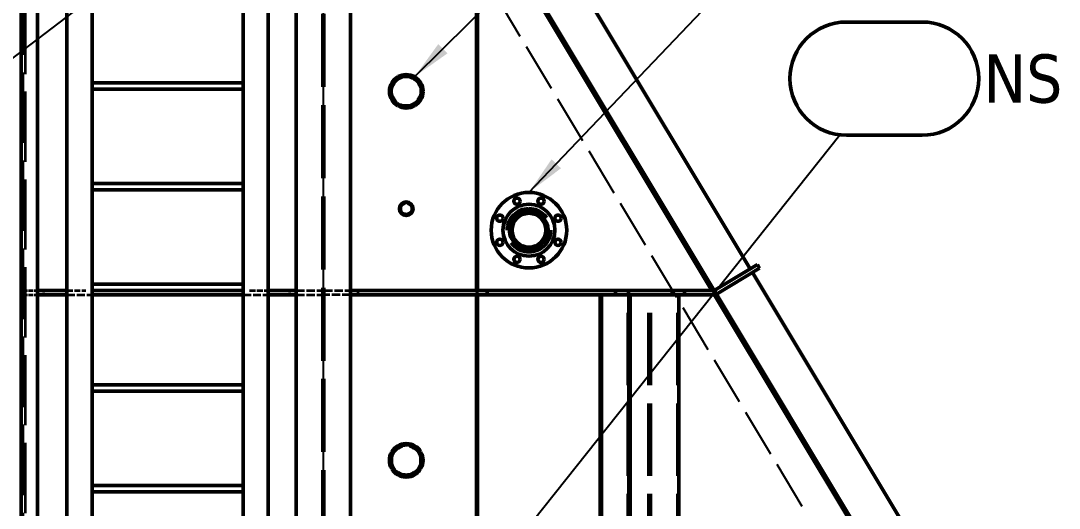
# Model space of a CAD drawing. Header units: inches. Extents: x 11 to 1621, y 11 to 1332.
# Drawn here: x 501.6 to 625.3, y 427.7 to 485.9 of the extents above; entities that cross this region are included whole.
import ezdxf
from ezdxf.enums import TextEntityAlignment as Align

# ---------------------------------------------------------------- set-up
doc = ezdxf.new("R2010")
doc.units = ezdxf.units.IN
doc.header["$LTSCALE"] = 48
doc.header["$MEASUREMENT"] = 0
doc.linetypes.add('CHAIN', pattern=[0.7087, 0.4724, -0.0591, 0.1181, -0.0591])
doc.linetypes.add('DASHED', pattern=[0.2067, 0.1654, -0.0413])
for name, color, linetype, lineweight in [('Centerline (ANSI)', 7, 'Continuous', 25), ('Hidden (ANSI)', 7, 'DASHED', 35), ('Sketch Geometry (ANSI)', 7, 'Continuous', 25), ('Symbol (ANSI)', 7, 'Continuous', 25), ('Title (ANSI)', 7, 'Continuous', 50), ('Visible (ANSI)', 7, 'Continuous', 50)]:
    doc.layers.add(name, color=color, linetype=linetype, lineweight=lineweight)
doc.styles.add('Dimension Text', font='tahoma.ttf')
doc.styles.get("Standard").update_dxf_attribs({"font": 'tahoma.ttf'})
doc.dimstyles.new('ELC angle$7', dxfattribs={"dimscale": 48, "dimtxt": 0.12, "dimasz": 0.098425, "dimexe": 0.125, "dimexo": 0.0625, "dimgap": 0.031496, "dimtad": 0, "dimtih": 1, "dimtoh": 1, "dimzin": 0, "dimdsep": 46, "dimtxsty": 'Dimension Text', "dimcen": 0.09, "dimdle": 0.393701, "dimclrd": 256, "dimclre": 256, "dimclrt": 256, "dimadec": 1, "dimazin": 0, "dimtfac": 1, "dimtofl": 0, "dimtmove": 0, "dimatfit": 3, "dimfxl": 0, "dimtolj": 1, "dimtzin": 0, "dimlwd": -1, "dimlwe": -1, "dimarcsym": 0})

# ---------------------------------------------------------------- blocks, each defined once
blk = doc.blocks.new('CriticalFeature')
at = {"layer": 'Title (ANSI)'}
for p, q in [((0.125, 0.1875), (-0.125, 0.1875)), ((-0.125, -0.1875), (0.125, -0.1875))]:
    blk.add_line(p, q, dxfattribs=at)
for centre, start, end in [((-0.125, 0), 90, 270), ((0.125, 0), 270, 90)]:
    blk.add_arc(centre, 0.1875, start, end, dxfattribs=at)
at = {"layer": 'Symbol (ANSI)', "lineweight": 30, "flags": 63}
blk.add_attdef('Critical_Feature_No.<Enter_Prompt_for_Field>', text='', height=0.18, dxfattribs=at).set_placement((0, 0), align=Align.TOP_CENTER)

msp = doc.modelspace()

# ---------------------------------------------------------------- linework, layer by layer
at = {"layer": 'Centerline (ANSI)', "linetype": 'CHAIN', "ltscale": 0.952448}
msp.add_line((537.627429, 286.951101), (537.627429, 620.072196), dxfattribs=at)
at = {"layer": 'Hidden (ANSI)', "ltscale": 1.058297}
msp.add_line((501.827429, 500.701101), (501.827429, 322.201101), dxfattribs=at)
at = {"layer": 'Hidden (ANSI)', "ltscale": 1.055333}
msp.add_line((502.127429, 322.451101), (502.127429, 500.451101), dxfattribs=at)
at = {"layer": 'Hidden (ANSI)', "ltscale": 1.097001}
for p, q in [((537.512429, 292.951101), (537.512429, 499.747162)), ((537.742429, 292.951101), (537.742429, 499.747162))]:
    msp.add_line(p, q, dxfattribs=at)
at = {"layer": 'Hidden (ANSI)', "ltscale": 0.007836}
for p, q in [((501.627429, 480.888601), (501.827429, 480.888601)), ((501.627429, 480.013601), (501.827429, 480.013601)), ((501.627429, 474.888601), (501.827429, 474.888601)), ((501.627429, 474.013601), (501.827429, 474.013601)), ((501.627429, 468.888601), (501.827429, 468.888601)), ((501.627429, 468.013601), (501.827429, 468.013601)), ((501.627429, 462.888601), (501.827429, 462.888601)), ((501.627429, 462.013601), (501.827429, 462.013601)), ((501.627429, 456.888601), (501.827429, 456.888601)), ((501.627429, 456.013601), (501.827429, 456.013601)), ((501.627429, 450.888601), (501.827429, 450.888601)), ((501.627429, 450.013601), (501.827429, 450.013601)), ((501.627429, 444.888601), (501.827429, 444.888601)), ((501.627429, 444.013601), (501.827429, 444.013601)), ((501.627429, 438.888601), (501.827429, 438.888601)), ((501.627429, 438.013601), (501.827429, 438.013601)), ((501.627429, 432.888601), (501.827429, 432.888601)), ((501.627429, 432.013601), (501.827429, 432.013601))]:
    msp.add_line(p, q, dxfattribs=at)
at = {"layer": 'Hidden (ANSI)', "ltscale": 0.00982}
for p, q in [((562.127429, 463.139261), (562.013582, 463.139261)), ((562.127429, 458.639261), (562.013582, 458.639261))]:
    msp.add_line(p, q, dxfattribs=at)
at = {"layer": 'Hidden (ANSI)', "ltscale": 0.068152}
for p, q in [((501.827429, 453.701101), (503.547429, 453.701101)), ((501.827429, 453.201101), (503.547429, 453.201101))]:
    msp.add_line(p, q, dxfattribs=at)
at = {"layer": 'Hidden (ANSI)', "ltscale": 0.019741}
for p, q in [((504.297429, 453.201101), (504.297429, 453.701101)), ((533.632429, 453.201101), (533.632429, 453.701101)), ((541.742429, 453.701101), (541.742429, 453.201101)), ((555.892776, 453.201101), (555.892776, 453.701101)), ((555.953003, 453.701101), (555.953003, 453.201101)), ((556.006623, 453.201101), (556.006623, 453.701101)), ((579.106822, 453.701101), (579.106822, 453.201101))]:
    msp.add_line(p, q, dxfattribs=at)
at = {"layer": 'Hidden (ANSI)', "ltscale": 0.089183}
for p, q in [((507.064929, 453.701101), (509.314929, 453.701101)), ((528.814929, 453.701101), (531.064929, 453.701101))]:
    msp.add_line(p, q, dxfattribs=at)
at = {"layer": 'Hidden (ANSI)', "ltscale": 0.118944}
for p, q in [((507.064929, 453.201101), (510.064929, 453.201101)), ((528.064929, 453.201101), (531.064929, 453.201101))]:
    msp.add_line(p, q, dxfattribs=at)
at = {"layer": 'Hidden (ANSI)', "ltscale": 0.124102}
for p, q in [((534.382429, 453.701101), (537.512429, 453.701101)), ((534.382429, 453.201101), (537.512429, 453.201101)), ((537.742429, 453.701101), (540.872429, 453.701101)), ((540.872429, 453.201101), (537.742429, 453.201101))]:
    msp.add_line(p, q, dxfattribs=at)
at = {"layer": 'Hidden (ANSI)', "ltscale": 1.088885}
for p, q in [((573.920766, 388.380235), (573.920766, 453.201101)), ((576.384726, 388.380235), (576.384726, 453.201101)), ((576.566882, 388.380235), (576.566882, 453.201101)), ((576.67303, 388.380235), (576.67303, 453.201101)), ((579.813812, 388.380235), (579.813812, 453.201101))]:
    msp.add_line(p, q, dxfattribs=at)
at = {"layer": 'Hidden (ANSI)', "ltscale": 0.023157}
msp.add_line((583.92869, 453.701101), (584.220199, 453.215009), dxfattribs=at)
at = {"layer": 'Hidden (ANSI)', "ltscale": 0.436217}
for centre in [(547.502429, 477.451101), (547.502429, 433.451101)]:
    msp.add_circle(centre, 1.75, dxfattribs=at)
at = {"layer": 'Hidden (ANSI)', "ltscale": 0.428816}
for centre in [(547.502429, 477.451101), (547.502429, 433.451101)]:
    msp.add_circle(centre, 1.720312, dxfattribs=at)
at = {"layer": 'Hidden (ANSI)', "ltscale": 0.428383}
for centre in [(547.502429, 477.451101), (547.502429, 433.451101)]:
    msp.add_circle(centre, 1.718577, dxfattribs=at)
at = {"layer": 'Hidden (ANSI)', "ltscale": 0.165294}
msp.add_circle((547.502429, 463.451101), 0.663371, dxfattribs=at)
at = {"layer": 'Hidden (ANSI)', "ltscale": 0.163831}
msp.add_circle((547.502429, 463.451101), 0.6575, dxfattribs=at)
at = {"layer": 'Hidden (ANSI)', "ltscale": 0.159866}
msp.add_circle((547.502429, 463.451101), 0.6416, dxfattribs=at)
at = {"layer": 'Hidden (ANSI)', "ltscale": 0.159342}
msp.add_circle((547.502429, 463.451101), 0.639497, dxfattribs=at)
at = {"layer": 'Hidden (ANSI)', "ltscale": 0.840684}
msp.add_circle((562.127429, 460.889261), 2.655, dxfattribs=at)
at = {"layer": 'Hidden (ANSI)', "ltscale": 0.826299}
msp.add_circle((562.127429, 460.889261), 2.60957, dxfattribs=at)
at = {"layer": 'Hidden (ANSI)', "ltscale": 0.595945}
msp.add_circle((562.013582, 460.889261), 2.25, dxfattribs=at)
at = {"layer": 'Hidden (ANSI)', "ltscale": 0.064715}
for centre, start, end in [((547.502429, 477.451101), 93.30542073, 146.69457927), ((547.502429, 477.451101), 33.30542073, 86.69457927), ((547.502429, 477.451101), 153.30542073, 206.69457927), ((547.502429, 477.451101), 333.30542073, 26.69457927), ((547.502429, 477.451101), 213.30542073, 266.69457927), ((547.502429, 477.451101), 273.30542073, 326.69457927), ((547.502429, 433.451101), 123.30542073, 176.69457927), ((547.502429, 433.451101), 63.30542073, 116.69457927), ((547.502429, 433.451101), 3.30542073, 56.69457927), ((547.502429, 433.451101), 183.30542073, 236.69457927), ((547.502429, 433.451101), 303.30542073, 356.69457927), ((547.502429, 433.451101), 243.30542073, 296.69457927)]:
    msp.add_arc(centre, 1.752916, start, end, dxfattribs=at)
at = {"layer": 'Hidden (ANSI)', "ltscale": 0.002795}
for centre, start, end in [((547.502429, 477.451101), 118.95502437, 121.04497563), ((547.502429, 477.451101), 58.95502437, 61.04497563), ((547.502429, 477.451101), 178.95502437, 181.04497563), ((547.502429, 477.451101), 358.95502437, 1.04497563), ((547.502429, 477.451101), 238.95502437, 241.04497563), ((547.502429, 477.451101), 298.95502437, 301.04497563), ((547.502429, 433.451101), 148.95502437, 151.04497563), ((547.502429, 433.451101), 88.95502437, 91.04497563), ((547.502429, 433.451101), 28.95502437, 31.04497563), ((547.502429, 433.451101), 208.95502437, 211.04497563), ((547.502429, 433.451101), 328.95502437, 331.04497563), ((547.502429, 433.451101), 268.95502437, 271.04497563)]:
    msp.add_arc(centre, 2, start, end, dxfattribs=at)
at = {"layer": 'Hidden (ANSI)', "ltscale": 0.001552}
for start, end in [(88.48032769, 91.51967231), (148.48032769, 151.51967231), (208.48032769, 211.51967231), (28.48032769, 31.51967231), (328.48032769, 331.51967231), (268.48032769, 271.51967231)]:
    msp.add_arc((547.502429, 463.451101), 0.785, start, end, dxfattribs=at)
at = {"layer": 'Sketch Geometry (ANSI)', "linetype": 'DASHED', "ltscale": 0.731838}
msp.add_line((613.377429, 396.817735), (553.627429, 496.451101), dxfattribs=at)
at = {"layer": 'Visible (ANSI)'}
for p, q in [((510.064929, 376.076101), (510.064929, 504.576101)), ((528.064929, 376.076101), (528.064929, 504.576101)), ((507.064929, 376.076101), (507.064929, 503.33346)), ((531.064929, 376.076101), (531.064929, 503.33346)), ((501.627429, 500.701101), (501.627429, 322.201101)), ((503.547429, 500.701101), (503.547429, 322.201101)), ((534.382429, 292.951101), (534.382429, 500.321101)), ((540.872429, 292.951101), (540.872429, 500.321101)), ((588.508233, 456.27263), (563.578041, 497.843826)), ((555.892776, 453.701101), (555.892776, 495.201101)), ((556.006623, 453.701101), (556.006623, 495.201101)), ((559.032854, 495.215009), (583.92869, 453.701101)), ((559.290007, 495.272298), (584.220199, 453.701101)), ((545.481703, 477.451101), (546.492066, 479.201101)), ((546.492066, 479.201101), (548.512792, 479.201101)), ((548.512792, 479.201101), (549.523155, 477.451101)), ((528.064929, 478.451101), (510.064929, 478.451101)), ((528.064929, 477.701101), (510.064929, 477.701101)), ((546.492066, 475.701101), (545.481703, 477.451101)), ((549.523155, 477.451101), (548.512792, 475.701101)), ((548.512792, 475.701101), (546.492066, 475.701101)), ((528.064929, 466.451101), (510.064929, 466.451101)), ((528.064929, 465.701101), (510.064929, 465.701101)), ((546.812429, 463.849473), (547.502429, 464.247844)), ((547.502429, 464.247844), (548.192429, 463.849473)), ((546.812429, 463.052729), (546.812429, 463.849473)), ((547.502429, 462.654358), (546.812429, 463.052729)), ((548.192429, 463.052729), (547.502429, 462.654358)), ((548.192429, 463.849473), (548.192429, 463.052729)), ((589.36584, 456.786935), (584.220199, 453.701101)), ((589.622993, 456.358132), (589.36584, 456.786935)), ((584.477352, 453.272298), (589.622993, 456.358132)), ((613.540645, 414.530983), (588.765386, 455.843826)), ((528.064929, 454.451101), (510.064929, 454.451101)), ((503.547429, 453.701101), (507.064929, 453.701101)), ((503.547429, 453.201101), (507.064929, 453.201101)), ((528.064929, 453.701101), (510.064929, 453.701101)), ((510.064929, 453.201101), (528.064929, 453.201101)), ((531.064929, 453.701101), (534.382429, 453.701101)), ((531.064929, 453.201101), (534.382429, 453.201101)), ((540.872429, 453.701101), (557.157553, 453.701101)), ((557.157553, 453.201101), (540.872429, 453.201101)), ((555.892776, 411.701101), (555.892776, 453.201101)), ((556.006623, 411.701101), (556.006623, 453.201101)), ((557.157553, 453.701101), (557.157553, 453.201101)), ((557.157553, 453.701101), (572.429631, 453.701101)), ((572.429631, 453.201101), (557.157553, 453.201101)), ((570.597827, 411.701101), (570.597827, 453.201101)), ((570.779983, 411.701101), (570.779983, 453.201101)), ((572.429631, 453.701101), (572.429631, 453.201101)), ((572.429631, 453.701101), (573.991619, 453.701101)), ((573.991619, 453.201101), (572.429631, 453.201101)), ((573.991619, 453.701101), (573.991619, 453.201101)), ((573.991619, 453.701101), (580.668809, 453.701101)), ((580.668809, 453.201101), (573.991619, 453.201101)), ((574.026914, 388.380235), (574.026914, 453.201101)), ((574.20907, 388.380235), (574.20907, 453.201101)), ((579.995968, 388.380235), (579.995968, 453.201101)), ((580.668809, 453.701101), (580.668809, 453.201101)), ((580.668809, 453.701101), (584.220199, 453.701101)), ((584.220199, 453.201101), (580.668809, 453.201101)), ((584.220199, 453.701101), (584.220199, 453.201101)), ((584.220199, 453.701101), (584.477352, 453.272298)), ((584.220199, 453.215009), (609.116035, 411.701101)), ((584.477352, 453.272298), (609.25261, 411.959454)), ((528.064929, 442.451101), (510.064929, 442.451101)), ((528.064929, 441.701101), (510.064929, 441.701101)), ((545.752429, 434.461464), (547.502429, 435.471827)), ((545.752429, 432.440738), (545.752429, 434.461464)), ((547.502429, 435.471827), (549.252429, 434.461464)), ((549.252429, 434.461464), (549.252429, 432.440738)), ((547.502429, 431.430375), (545.752429, 432.440738)), ((549.252429, 432.440738), (547.502429, 431.430375)), ((528.064929, 430.451101), (510.064929, 430.451101)), ((528.064929, 429.701101), (510.064929, 429.701101))]:
    msp.add_line(p, q, dxfattribs=at)
for centre, radius in [((562.127429, 460.889261), 4.5), ((547.502429, 463.451101), 0.8125), ((560.692366, 464.353809), 0.375), ((563.562492, 464.353809), 0.375), ((562.127429, 460.889261), 3.095), ((562.127429, 460.889261), 2.285), ((562.127429, 460.889261), 2.25), ((562.127429, 460.889261), 2.013), ((558.662881, 462.324324), 0.375), ((565.591977, 462.324324), 0.375), ((558.662881, 459.454198), 0.375), ((565.591977, 459.454198), 0.375), ((560.692366, 457.424713), 0.375), ((563.562492, 457.424713), 0.375)]:
    msp.add_circle(centre, radius, dxfattribs=at)
for centre, radius, start, end in [((547.502429, 477.451101), 2, 121.04497563, 178.95502437), ((547.502429, 477.451101), 2, 61.04497563, 118.95502437), ((547.502429, 477.451101), 1.752916, 86.69457927, 93.30542073), ((547.502429, 477.451101), 2, 1.04497563, 58.95502437), ((547.502429, 477.451101), 1.752916, 146.69457927, 153.30542073), ((547.502429, 477.451101), 1.752916, 26.69457927, 33.30542073), ((547.502429, 477.451101), 2, 181.04497563, 238.95502437), ((547.502429, 477.451101), 1.752916, 206.69457927, 213.30542073), ((547.502429, 477.451101), 2, 301.04497563, 358.95502437), ((547.502429, 477.451101), 1.752916, 326.69457927, 333.30542073), ((547.502429, 477.451101), 2, 241.04497563, 298.95502437), ((547.502429, 477.451101), 1.752916, 266.69457927, 273.30542073), ((547.502429, 463.451101), 0.785, 91.51967231, 148.48032769), ((547.502429, 463.451101), 0.785, 31.51967231, 88.48032769), ((547.502429, 463.451101), 0.785, 151.51967231, 208.48032769), ((547.502429, 463.451101), 0.785, 211.51967231, 268.48032769), ((547.502429, 463.451101), 0.785, 271.51967231, 328.48032769), ((547.502429, 463.451101), 0.785, 331.51967231, 28.48032769), ((547.502429, 433.451101), 2, 151.04497563, 208.95502437), ((547.502429, 433.451101), 2, 91.04497563, 148.95502437), ((547.502429, 433.451101), 1.752916, 116.69457927, 123.30542073), ((547.502429, 433.451101), 2, 31.04497563, 88.95502437), ((547.502429, 433.451101), 1.752916, 56.69457927, 63.30542073), ((547.502429, 433.451101), 2, 331.04497563, 28.95502437), ((547.502429, 433.451101), 1.752916, 176.69457927, 183.30542073), ((547.502429, 433.451101), 1.752916, 356.69457927, 3.30542073), ((547.502429, 433.451101), 2, 211.04497563, 268.95502437), ((547.502429, 433.451101), 1.752916, 236.69457927, 243.30542073), ((547.502429, 433.451101), 2, 271.04497563, 328.95502437), ((547.502429, 433.451101), 1.752916, 296.69457927, 303.30542073)]:
    msp.add_arc(centre, radius, start, end, dxfattribs=at)

# ---------------------------------------------------------------- block references
at = {"xscale": 36, "yscale": 36, "zscale": 36}
msp.add_blockref('CriticalFeature', (604.480087, 478.965924), dxfattribs=at)

# ---------------------------------------------------------------- texts
at = {"layer": 'Symbol (ANSI)', "insert": (616.306089, 475.983233), "char_height": 5.7600001, "attachment_point": 7, "style": 'Dimension Text'}
msp.add_mtext('NS', dxfattribs=at)

# ---------------------------------------------------------------- leaders
at = {"layer": 'Symbol (ANSI)'}
for points in [[(476.502429, 462.951101), (595.488865, 554.024605)], [(548.512792, 479.201101), (597.720201, 528.008791)], [(562.127429, 465.389261), (598.336543, 503.428769)], [(548.107327, 407.993553), (599.158483, 472.266113)]]:
    msp.add_leader(points, dimstyle='ELC angle$7', override={"dimtad": 0}, dxfattribs=at)

doc.saveas('drawing.dxf')
